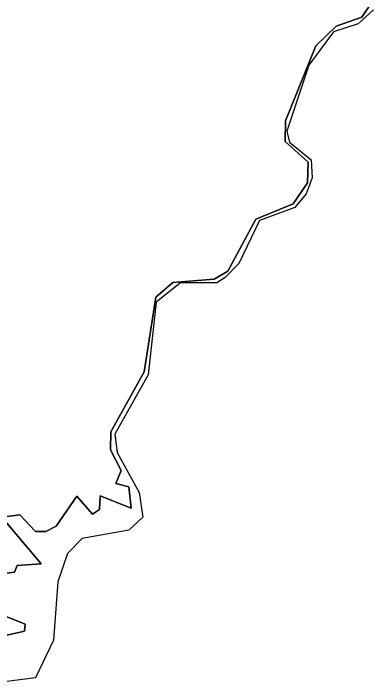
# Model space of a CAD drawing. Header units: millimetres. Extents: x 0 to 570, y 0 to 420.
# Drawn here: x 413.4 to 448.1, y 145.5 to 210 of the extents above; entities that cross this region are included whole.
import ezdxf

# ---------------------------------------------------------------- set-up
doc = ezdxf.new("R2010")
doc.units = ezdxf.units.MM
doc.layers.add('BAND_01', color=1, linetype='Continuous')
doc.layers.add('BAND_02', color=2, linetype='Continuous')

msp = doc.modelspace()

# ---------------------------------------------------------------- linework, layer by layer
at = {"layer": 'BAND_01'}
for points in [[(448, 211.101), (447.003, 209.625), (444.5, 208.751), (442.557, 206.875), (439.638, 199.625), (439.599, 197.625), (441.823, 195.625), (441.75, 193.63), (440.374, 191.625), (436.772, 190.125), (434.064, 185.125), (432.75, 184.357), (428.75, 184.038), (427.103, 182.625), (426, 175.404), (422.774, 169.625), (422.758, 167.875), (423.762, 165.875), (423.274, 164.625), (424.5, 164.298), (424.75, 162.237), (421.75, 163.432), (421.674, 162.125), (421, 161.685), (419.5, 163.422), (417.5, 160.507), (416.5, 159.99), (415.5, 159.984), (414, 161.59), (412.25, 161.37), (416.068, 156.875), (413.75, 156.715), (413.5, 156.068), (412.25, 155.913)], [(412.514, 151.875), (414.5, 151.067), (414.455, 150.375), (411.75, 149.768)]]:
    msp.add_lwpolyline(points, dxfattribs=at)
at = {"layer": 'BAND_02'}
for points in [[(412.25, 155.913), (413.5, 156.068), (413.75, 156.715), (416.068, 156.875), (412.25, 161.37), (414, 161.59), (415.5, 159.984), (416.5, 159.99), (417.5, 160.507), (419.5, 163.422), (421, 161.685), (421.674, 162.125), (421.75, 163.432), (424.75, 162.237), (424.5, 164.298), (423.274, 164.625), (423.762, 165.875), (422.758, 167.875), (422.774, 169.625), (426, 175.404), (427.103, 182.625), (428.75, 184.038), (432.75, 184.357), (434.064, 185.125), (436.772, 190.125), (440.374, 191.625), (441.75, 193.63), (441.823, 195.625), (439.599, 197.625), (439.638, 199.625), (442.557, 206.875), (444.5, 208.751), (447.003, 209.625), (448, 211.101)], [(448.125, 210.349), (446.628, 209), (444.25, 208.205), (441.875, 205), (439.739, 198.625), (440, 197.584), (442.095, 195.875), (442.195, 194.125), (441.625, 192.599), (440.52, 191.25), (437.125, 190), (435.125, 185.861), (433.813, 184.5), (433.004, 184), (429.5, 184.009), (427.145, 182.125), (426.375, 175.124), (423.175, 169.375), (423.378, 167.625), (425.5, 163.747), (425.872, 161.375), (424.5, 160.122), (420, 159.308), (418.593, 157.875), (417.655, 155.125), (417.257, 149.5), (415.5, 145.877), (412.75, 145.509)], [(411.75, 149.768), (414.455, 150.375), (414.5, 151.067), (412.514, 151.875)]]:
    msp.add_lwpolyline(points, dxfattribs=at)

doc.saveas('drawing.dxf')
